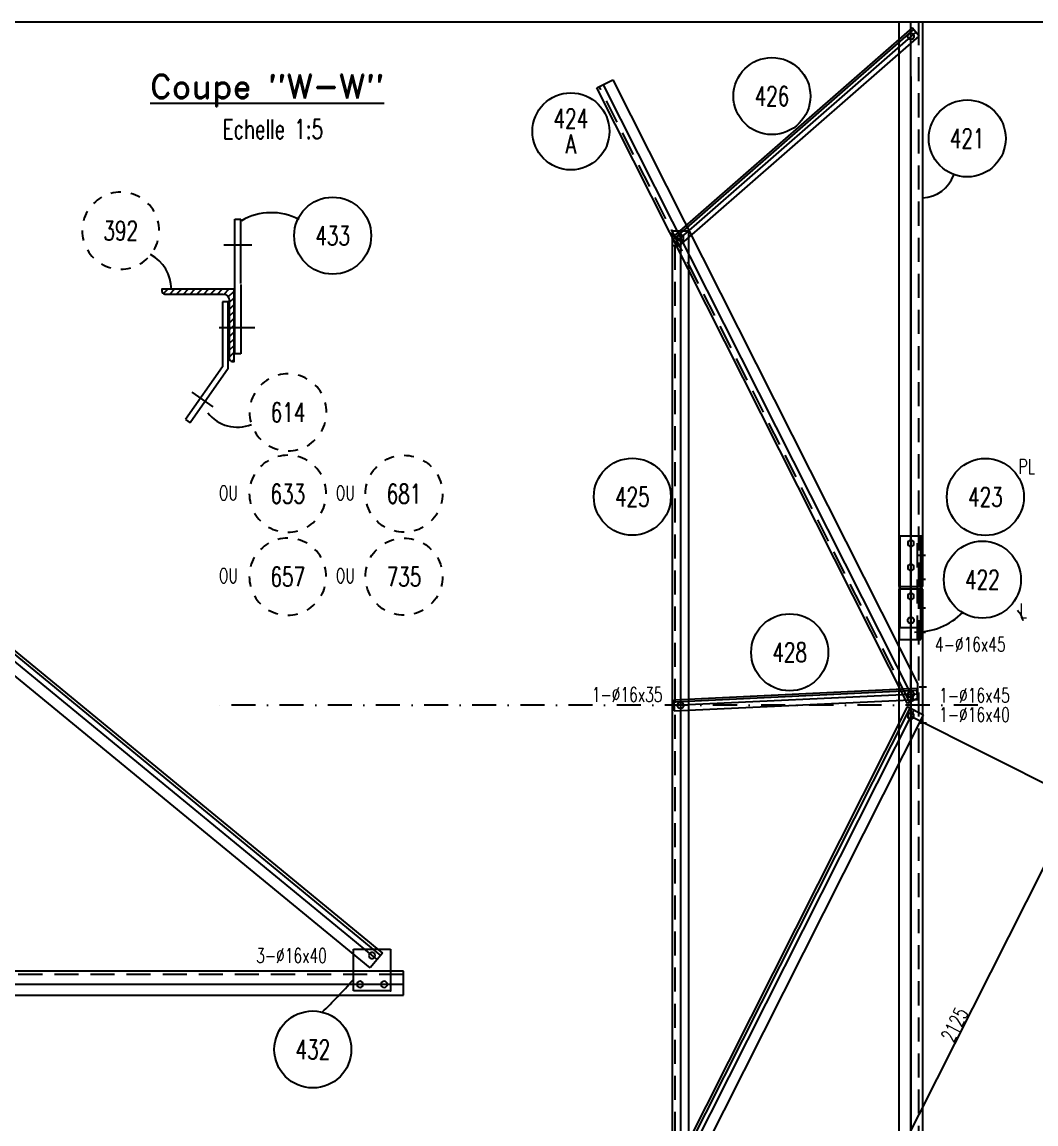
# Model space of a CAD drawing. Extents: x 533388 to 549608, y -47677 to -36197.
# Drawn here: x 541800 to 546013, y -40776 to -36197 of the extents above; entities that cross this region are included whole.
import ezdxf
from ezdxf.enums import TextEntityAlignment as Align

# ---------------------------------------------------------------- set-up
doc = ezdxf.new("R2010")
doc.units = 0
doc.header["$LTSCALE"] = 200
doc.header["$MEASUREMENT"] = 0
doc.linetypes.add('DASHDOT', pattern=[1, 0.5, -0.25, 0, -0.25])
doc.linetypes.add('DASHED', pattern=[0.75, 0.5, -0.25])
doc.layers.get('0').update_dxf_attribs({"linetype": 'CONTINUOUS'})
for name, color, linetype in [('ASSI', 6, 'CONTINUOUS'), ('BOLLINI_1', 7, 'CONTINUOUS'), ('BOLLINI_5', 7, 'CONTINUOUS'), ('FORI', 2, 'CONTINUOUS'), ('LINEA_ANG', 2, 'CONTINUOUS'), ('LINEE_PIASTRE', 2, 'CONTINUOUS'), ('LM', 7, 'CONTINUOUS'), ('LS', 7, 'CONTINUOUS'), ('MZ', 6, 'DASHDOT'), ('PIASTRE', 5, 'CONTINUOUS'), ('QT_MPR', 7, 'CONTINUOUS'), ('TRAT-Y', 7, 'DASHED')]:
    doc.layers.add(name, color=color, linetype=linetype)
doc.styles.add('QUOTE', font='ROMANS8.SHX', dxfattribs={"width": 0.7})
doc.styles.add('RD', font='ROMAND8.SHX', dxfattribs={"width": 0.7})
doc.styles.add('RQL', font='ROMANS8.SHX', dxfattribs={"width": 0.7})
doc.styles.add('RS', font='ROMANS8.shx', dxfattribs={"width": 0.7})
doc.styles.get("Standard").update_dxf_attribs({"font": 'ROMANS8.SHX', "width": 0.7})
doc.dimstyles.new('TRATTO', dxfattribs={"dimscale": 0, "dimtxt": 60, "dimasz": 40, "dimexe": 0, "dimexo": 0, "dimgap": 5, "dimtad": 1, "dimrnd": 0.5, "dimdsep": 46, "dimtxsty": 'RS', "dimblk1": 'OBLIQUE', "dimblk2": 'OBLIQUE', "dimsah": 1, "dimcen": 0.09, "dimclrd": 2, "dimclre": 2, "dimclrt": 7, "dimadec": 0, "dimazin": 0, "dimtfac": 1, "dimtix": 1, "dimtmove": 2, "dimatfit": 3, "dimfxl": 1, "dimtolj": 1, "dimtzin": 0, "dimarcsym": 0})

# ---------------------------------------------------------------- blocks, each defined once
blk = doc.blocks.new('ASSE98')
blk.add_line((0, 0), (1, 0))
at = {"color": 7, "style": 'QUOTE', "width": 0.5, "flags": 1}
for tag, p in [('TI', (1.38308, 6.82731)), ('DI_S', (1.38308, 6.42178)), ('D_S', (1.38308, 6.02092)), ('E_S', (1.38308, 5.68065)), ('NFORI', (1.36454, 5.29792)), ('ALAR', (1.36349, 4.93246)), ('FAM', (1.3775, 4.54645)), ('ALA', (1.38308, 4.19257)), ('DISP2', (1.38308, 3.84971)), ('DISP1', (1.38308, 3.50686)), ('PINZAF', (1.38308, 3.164)), ('PINZAI', (1.38308, 2.82114)), ('TRP', (1.38308, 2.47829)), ('NP', (1.38308, 2.13543)), ('SV', (1.38308, 1.79257)), ('PESO', (1.38308, 1.44971)), ('QUA', (1.38308, 1.10686)), ('LUN', (1.38308, 0.764)), ('PROF', (1.38308, 0.42114)), ('POS', (1.38308, 0.07829))]:
    blk.add_attdef(tag, p, '', height=0.2, dxfattribs=at)
at = {"color": 7, "flags": 1}
for tag, p in [('LAV1', (3.07431, 6.82847)), ('LAV2', (3.07431, 6.49513)), ('LAV3', (3.07431, 6.1618)), ('LAV4', (3.07431, 5.82847)), ('LAV5', (3.07431, 5.49513)), ('LAV6', (3.07431, 5.1618)), ('LAV7', (3.07431, 4.82847)), ('LAV8', (3.07431, 4.49513)), ('LAV9', (3.07431, 4.1618)), ('LAV10', (3.07431, 3.82847))]:
    blk.add_attdef(tag, p, '', height=0.2, dxfattribs=at)
blk = doc.blocks.new('16')
blk.add_circle((0, 0), 1)
blk = doc.blocks.new('MRKR_98')
blk.add_point((0, 0))
at = {"color": 7, "style": 'QUOTE', "width": 0.5, "flags": 1}
for tag, p in [('TI', (3.73, 6.83)), ('AUX2', (3.71, 4.93)), ('NFORI', (3.72, 5.3)), ('DI_S', (3.73, 6.42)), ('D_S', (3.73, 6.02)), ('E_S', (3.73, 5.68)), ('FAM', (3.73, 4.55)), ('AUX1', (3.73, 4.19)), ('COMMESSA', (3.73, 3.85)), ('MD', (3.73, 3.51)), ('MP', (3.73, 3.16)), ('LARGHEZZA', (3.73, 2.82)), ('SPESSORE', (3.73, 2.48)), ('NP', (3.73, 2.14)), ('SV', (3.73, 1.79)), ('PESO', (3.73, 1.45)), ('QUA', (3.73, 1.11)), ('LUN', (3.73, 0.76)), ('PROF', (3.73, 0.42)), ('POS', (3.73, 0.08))]:
    blk.add_attdef(tag, p, '', height=0.2, dxfattribs=at)
at = {"color": 7, "flags": 1}
for tag, p in [('LAV1', (5.26, 6.88)), ('LAV2', (5.26, 6.55)), ('LAV3', (5.26, 6.21)), ('LAV4', (5.26, 5.88)), ('LAV5', (5.26, 5.55)), ('LAV6', (5.26, 5.21)), ('LAV7', (5.26, 4.88)), ('LAV8', (5.26, 4.55)), ('LAV9', (5.26, 4.21)), ('LAV10', (5.26, 3.88))]:
    blk.add_attdef(tag, p, '', height=0.2, dxfattribs=at)
blk = doc.blocks.new('xxx')
blk.add_circle((0, 0), 8)
at = {"color": 3, "style": 'RQL', "width": 0.7}
blk.add_attdef('POS', text='', height=4, dxfattribs=at).set_placement((0, 0), align=Align.MIDDLE)
at = {"color": 3, "style": 'RQL', "width": 0.7, "flags": 1}
blk.add_attdef('POS1', (-0.39, -5.42), '', height=2, dxfattribs=at)
at = {"style": 'RQL', "width": 0.7, "flags": 1}
blk.add_attdef('TIPO', (-0.39, -8.66), '', height=2, dxfattribs=at)
blk = doc.blocks.new('bull')
at = {"style": 'RS', "width": 0.7, "flags": 1}
for tag, p in [('NN', (-12.25, 0)), ('DIAMETRO', (0, -4.86)), ('SERRAGGIO', (0, -9.71)), ('LUNGHEZZA', (0, -14.57)), ('NB', (0, -19.43)), ('TIPO', (0, -24.12)), ('EL', (-0.14, -29))]:
    blk.add_attdef(tag, p, '', height=3, dxfattribs=at)
at = {"style": 'RS', "width": 0.7}
blk.add_attdef('BULLONE', (0, 0), '', height=3, dxfattribs=at)
blk = doc.blocks.new('_OBLIQUE')
at = {"color": 0, "linetype": 'ByBlock'}
blk.add_line((-0.5, -0.5), (0.5, 0.5), dxfattribs=at)
blk = doc.blocks.new('*D74')
at = {"layer": 'QT_MPR', "color": 2, "lineweight": -2, "transparency": 16777216}
for p, q in [((545493, -39080.9), (546185, -39429.9)), ((546185, -39429.9), (545228, -41327.7)), ((544536, -40978.7), (545228, -41327.7))]:
    blk.add_line(p, q, dxfattribs=at)
at = {"layer": 'QT_MPR', "color": 2, "lineweight": -2, "transparency": 16777216, "xscale": 40, "yscale": 40, "zscale": 40}
for p, rotation in [((546185, -39429.9), 63.23854173052968), ((545228, -41327.7), 243.2385417305297)]:
    blk.add_blockref('_OBLIQUE', p, dxfattribs=dict(at, rotation=rotation))
at = {"layer": 'QT_MPR', "color": 7, "transparency": 16777216, "insert": (545675.3, -40363.1), "char_height": 60, "attachment_point": 5, "rotation": 63.2385, "style": 'RS'}
blk.add_mtext('\\A1;2125', dxfattribs=at)
blk = doc.blocks.new('zzz')
at = {"linetype": 'Continuous'}
for start, end in [(120, 135), (90, 105), (60, 75), (30, 45), (150, 165), (180, 195), (0, 15), (330, 345), (210, 225), (300, 315), (240, 255), (270, 285)]:
    blk.add_arc((0, 0), 8, start, end, dxfattribs=at)
at = {"color": 3, "style": 'RQL', "width": 0.7}
blk.add_attdef('POS1', text='', height=4, dxfattribs=at).set_placement((0, 0), align=Align.MIDDLE)
at = {"style": 'RQL', "width": 0.7, "flags": 1}
blk.add_attdef('TIPO', (0, -8), '', height=3, dxfattribs=at)
blk = doc.blocks.new('YYY')
blk.add_circle((0, 0), 8)
at = {"color": 3, "style": 'RQL', "width": 0.7}
for tag, p in [('POS3', (0, 0.65)), ('POS2', (0, -4.63))]:
    blk.add_attdef(tag, text='', height=4, dxfattribs=at).set_placement(p, align=Align.CENTER)
at = {"style": 'RQL', "width": 0.7, "flags": 1}
blk.add_attdef('TIPO', text='', height=3, dxfattribs=at).set_placement((0, 0), align=Align.MIDDLE_CENTER)

msp = doc.modelspace()

# ---------------------------------------------------------------- hatches: boundary and pattern name
at = {"layer": 'LS'}
h = msp.add_hatch(dxfattribs=at)
h.set_pattern_fill('_U', color=6, scale=20, angle=225, style=0, pattern_type=0)
h.set_pattern_definition([(225, (1642436.188, -262196.533), (14.14213562, -14.14213562), [])])
edge = h.paths.add_edge_path()
edge.add_line((542680.802, -37307.179), (542380.802, -37307.179))
edge.add_line((542380.802, -37307.179), (542380.802, -37314.179))
edge.add_arc((542393.802, -37314.179), 13, 180, 270)
edge.add_line((542393.802, -37327.179), (542634.802, -37327.179))
edge.add_arc((542634.802, -37353.179), 26, 360, 450, ccw=False)
edge.add_line((542660.802, -37353.179), (542660.802, -37594.179))
edge.add_arc((542673.802, -37594.179), 13, 180, 270)
edge.add_line((542673.802, -37607.179), (542680.802, -37607.179))
edge.add_line((542680.802, -37607.179), (542680.802, -37307.179))

# ---------------------------------------------------------------- linework, layer by layer
at = {"layer": 'LINEA_ANG'}
for p, q in [((545542.994, -36197.055), (545442.994, -36197.055)), ((545442.994, -36197.055), (545442.994, -38543.055)), ((545542.994, -38543.055), (545542.994, -36197.055)), ((545498.175, -36220.99), (544500.092, -37093.977)), ((544529.718, -37127.848), (545527.801, -36254.861)), ((545527.801, -36254.861), (545498.175, -36220.99)), ((544188.532, -36470.853), (544255.499, -36437.082)), ((544255.499, -36437.082), (545520.327, -38945.207)), ((545478.576, -39028.98), (544188.532, -36470.853)), ((544570.957, -37066.163), (544500.957, -37066.163)), ((544500.957, -37066.163), (544500.957, -41006.163)), ((544570.957, -41006.163), (544570.957, -37066.163)), ((544500.092, -37093.977), (544529.718, -37127.848)), ((544511.957, -37126.163), (544500.957, -37126.163)), ((539830.769, -37215.601), (543297.486, -40065.866)), ((543246.68, -40127.661), (539779.962, -37277.396)), ((545533.994, -38333.059), (545443.994, -38333.059)), ((545443.994, -38333.059), (545443.994, -38763.059)), ((545533.994, -38763.059), (545533.994, -38333.059)), ((545442.994, -38543.055), (545542.994, -38543.055)), ((545542.994, -38553.063), (545442.994, -38553.063)), ((545442.994, -38553.063), (545442.994, -44699.063)), ((545542.994, -44783.063), (545542.994, -38553.063)), ((545443.994, -38763.059), (545533.994, -38763.059)), ((545518.884, -38966.702), (544508.001, -39014.234)), ((545520.998, -39011.652), (545518.884, -38966.702)), ((545520.327, -38945.207), (545520.542, -39007.817)), ((544510.114, -39059.184), (545520.998, -39011.652)), ((545520.542, -39007.817), (545478.576, -39028.98)), ((545478.512, -39043.037), (542590.435, -44770.026)), ((544508.001, -39014.234), (544510.114, -39059.184)), ((545545.479, -39076.808), (545478.512, -39043.037)), ((542657.402, -44803.797), (545545.479, -39076.808)), ((543297.486, -40065.866), (543246.68, -40127.661)), ((543384.464, -40140.871), (536154.464, -40140.871)), ((543384.464, -40240.871), (543384.464, -40140.871)), ((536154.464, -40240.871), (543384.464, -40240.871))]:
    msp.add_line(p, q, dxfattribs=at)
at = {"layer": 'LINEA_ANG', "color": 2}
for p, q in [((545503.771, -36227.388), (544505.688, -37100.375)), ((539822.83, -37225.256), (543289.548, -40075.521)), ((545519.283, -38975.193), (544508.4, -39022.724)), ((545488.78, -39048.215), (542600.703, -44775.205))]:
    msp.add_line(p, q, dxfattribs=at)
at = {"layer": 'LINEE_PIASTRE'}
for p, q in [((545537.994, -38333.059), (545447.994, -38333.059)), ((545447.994, -38333.059), (545447.994, -38713.059)), ((545537.994, -38713.059), (545537.994, -38333.059)), ((545447.994, -38713.059), (545537.994, -38713.059)), ((543177.542, -40222.871), (543177.542, -40048.871)), ((543177.542, -40048.871), (543331.542, -40048.871)), ((543331.542, -40048.871), (543331.542, -40222.871)), ((543331.542, -40222.871), (543177.542, -40222.871))]:
    msp.add_line(p, q, dxfattribs=at)
at = {"layer": 'LS', "color": 6}
for p, q in [((545492.994, -44783.063), (545492.994, -36196.805)), ((545492.994, -36423.055), (545492.994, -44699.063)), ((542754.469, -37123.528), (542638.611, -37123.528)), ((542767.659, -37467.179), (542619.443, -37467.179)), ((542504.907, -37734.782), (542592.548, -37796.131)), ((545553.495, -38413.059), (545521.495, -38413.059)), ((545553.495, -38513.059), (545521.495, -38513.059)), ((545553.495, -38633.059), (545521.495, -38633.059)), ((545553.495, -38733.059), (545521.495, -38733.059)), ((545558.494, -38960.945), (545527.494, -38960.945)), ((545558.494, -39035.945), (545527.494, -39035.945)), ((545558.494, -39110.945), (545527.494, -39110.945)), ((543384.464, -40195.871), (536154.464, -40195.871))]:
    msp.add_line(p, q, dxfattribs=at)
at = {"layer": 'LS', "color": 2}
for p, q in [((542684.802, -37285.353), (542684.802, -37015.528)), ((542684.802, -37015.528), (542708.802, -37015.528)), ((542708.802, -37283.528), (542708.802, -37015.528)), ((542684.802, -37575.179), (542684.802, -37285.353)), ((542708.802, -37287.179), (542708.802, -37575.179)), ((542632.802, -37359.179), (542632.802, -37629.004)), ((542656.802, -37359.179), (542632.802, -37359.179)), ((542656.802, -37636.569), (542656.802, -37359.179)), ((542708.802, -37575.179), (542684.802, -37575.179)), ((542632.802, -37629.004), (542479.114, -37848.558)), ((542656.802, -37636.569), (542498.775, -37862.321)), ((542479.114, -37848.558), (542498.775, -37862.321))]:
    msp.add_line(p, q, dxfattribs=at)
at = {"layer": 'LS', "color": 8}
msp.add_lwpolyline([(533387.578, -36196.805), (533387.578, -47676.805), (546107.578, -47676.805), (546107.578, -46076.805), (549607.578, -46076.805), (549607.578, -36196.805), (533387.578, -36196.805)], close=True, dxfattribs=at)
at = {"layer": 'LS', "color": 2}
msp.add_lwpolyline([(542680.802, -37307.179), (542380.802, -37307.179), (542380.802, -37314.179, 0.41421356), (542393.802, -37327.179), (542634.802, -37327.179, -0.41421356), (542660.802, -37353.179), (542660.802, -37594.179, 0.41421356), (542673.802, -37607.179), (542680.802, -37607.179)], format="xyb", close=True, dxfattribs=at)
at = {"layer": 'LS', "color": 6}
for centre, radius, start, end in [((545535.385, -36783.361), 144.232, 273.017275, 340.189619), ((542836.286, -37236.142), 247.131, 62.293822, 120.065157), ((542253.292, -37309.744), 167.53, 0.877373, 61.114873), ((542694.081, -37726.001), 154.299, 217.60086, 292.419131), ((545885.301, -38697.587), 74.939, 9.12939, 47.162305), ((545514.187, -38458.922), 272.726, 268.74451, 315.44862), ((540178.312, -37451.26), 4051.707, 315.087829, 317.688565)]:
    msp.add_arc(centre, radius, start, end, dxfattribs=at)
at = {"layer": 'MZ'}
msp.add_line((545771.515, -39035.945), (542578.555, -39035.945), dxfattribs=at)
at = {"layer": 'TRAT-Y'}
for p, q in [((545526.994, -38543.055), (545526.994, -36197.055)), ((545488.844, -39023.802), (544198.801, -36465.675)), ((544511.957, -37126.163), (544511.957, -41006.163)), ((545520.994, -38763.059), (545520.994, -38333.059)), ((545526.994, -44783.063), (545526.994, -38553.063)), ((543384.464, -40154.871), (536154.464, -40154.871))]:
    msp.add_line(p, q, dxfattribs=at)

# ---------------------------------------------------------------- block references
at = {"layer": 'ASSI'}
for p, xscale, rotation in [((545542.994, -38543.055), 2346, 90), ((544215.319, -36457.345), 2865, 296.7614582694716), ((543275.258, -40092.901), 4488, 140.5736471224135), ((545542.994, -44783.063), 6230, 90)]:
    msp.add_blockref('ASSE98', p, dxfattribs=dict(at, xscale=xscale, rotation=rotation))
for p, xscale, zscale, rotation in [((545513.317, -36238.302), 1326, 1326, 221.1750199467412), ((544535.957, -37066.163), 3940, 3940, 270), ((545492.994, -38763.059), 429.9999999999998, 429.9999999999998, 90), ((545519.964, -38989.677), 1011.999999999999, 1011.999999999999, 182.6920728781385), ((545505.299, -39056.545), 6414.000000000001, 6414.000000000001, 243.2385417305297), ((543384.464, -40140.871), 7229.999999999998, 7229.999999999998, 180)]:
    msp.add_blockref('ASSE98', p, dxfattribs=dict(at, xscale=xscale, zscale=zscale, rotation=rotation))
at = {"layer": 'BOLLINI_1'}
for p, xscale, yscale, zscale, values in [((544915.953, -36504.554), 20, 20, 20, {'POS': '426'}), ((545727.278, -36680.485), 19.99950000006855, 19.99950000006855, 19.99950000006855, {'POS': '421'}), ((543090.821, -37084.553), 19.99800000000225, 19.99800000000225, 19.99800000000225, {'POS': '433'}), ((544335.803, -38169.412), 20, 20, 20, {'POS': '425'}), ((545802.825, -38170.384), 20, 20, 20, {'POS': '423'}), ((545790.41, -38513.937), 20, 20, 20, {'POS': '422'}), ((544989.768, -38816.044), 20, 20, 20, {'POS': '428'}), ((543008.322, -40466.365), 19.99800000000225, 19.99800000000225, 19.99800000000225, {'POS': '432'})]:
    msp.add_blockref('xxx', p, dxfattribs=dict(at, xscale=xscale, yscale=yscale, zscale=zscale)).add_auto_attribs(values)
at = {"layer": 'BOLLINI_5', "xscale": 20, "yscale": 20, "zscale": 20}
msp.add_blockref('YYY', (544080.47, -36651.121), dxfattribs=at).add_auto_attribs({'POS3': '424', 'POS2': 'A'})
at = {"layer": 'FORI', "yscale": 13, "zscale": 13}
for p, xscale, rotation in [((545492.994, -36256.078), 13, 90.00000000000053), ((544535.957, -37093.163), -13, 90.0000000000005), ((545492.994, -38363.059), -13, 90), ((545492.994, -38463.059), -13, 90), ((545492.994, -38583.059), -13, 90), ((545492.994, -38683.059), 13, 90), ((545492.994, -38990.945), 13, 90), ((544535.957, -39035.945), 13, 90), ((545492.994, -39080.945), -13, 90), ((543254.543, -40075.87), -13, 0.5545119149999422), ((543204.506, -40195.871), -13, 180.000000000106), ((543304.542, -40195.871), -13, 180.0000000001239)]:
    msp.add_blockref('16', p, dxfattribs=dict(at, xscale=xscale, rotation=rotation))
at = {"layer": 'LS', "color": 6, "xscale": 19.99999994994134, "yscale": 19.99999994994134, "zscale": 19.99999994994134}
for p, values in [((542210.148, -37063.73), {'POS1': '392'}), ((542905.371, -37818.845), {'POS1': '614'}), ((542904.203, -38157.114), {'POS1': '633'}), ((542904.203, -38501.57), {'POS1': '657'})]:
    msp.add_blockref('zzz', p, dxfattribs=at).add_auto_attribs(values)
at = {"layer": 'LS', "color": 6}
ref = msp.add_blockref('zzz', (543387.166, -38157.114), dxfattribs=dict(at, xscale=-19.99999994994134, yscale=19.99999994994134, zscale=19.99999994994134))
ref.add_attrib('POS1', '681', dxfattribs={"layer": '0', "color": 3, "height": 80, "style": 'RQL', "width": 0.7}).set_placement((543387.166, -38157.114), align=Align.MIDDLE)
ref = msp.add_blockref('zzz', (543387.166, -38501.57), dxfattribs=dict(at, xscale=-19.99999994994134, yscale=19.99999994994134, zscale=19.99999994994134))
ref.add_attrib('POS1', '735', dxfattribs={"layer": '0', "color": 3, "height": 80, "style": 'RQL', "width": 0.7}).set_placement((543387.166, -38501.57), align=Align.MIDDLE)
at = {"layer": 'LS', "color": 7, "xscale": 20, "yscale": 20, "zscale": 20}
for p, values in [((545593.538, -38812.738), {'BULLONE': '4-%%c16x45                '}), ((544167.564, -39021.395), {'BULLONE': '1-%%c16x35                '}), ((545610.82, -39024.747), {'BULLONE': '1-%%c16x45                '}), ((545610.82, -39104.747), {'BULLONE': '1-%%c16x40                '}), ((542773.027, -40106.015), {'BULLONE': '3-%%c16x40                '})]:
    msp.add_blockref('bull', p, dxfattribs=at).add_auto_attribs(values)
at = {"layer": 'PIASTRE', "xscale": 20, "yscale": 20, "zscale": 20, "rotation": 90}
msp.add_blockref('MRKR_98', (545537.994, -38713.059), dxfattribs=at)
at = {"layer": 'PIASTRE', "xscale": 20, "yscale": 20, "zscale": 20}
msp.add_blockref('MRKR_98', (543331.542, -40222.871), dxfattribs=at)

# ---------------------------------------------------------------- texts
at = {"layer": 'LM', "linetype": 'ByBlock', "style": 'RS', "width": 0.7}
for s, p in [('PL', (545940.661, -38073.71)), ('OU', (542617.962, -38183.469)), ('OU', (543103.86, -38183.469)), ('OU', (542617.962, -38527.925)), ('OU', (543103.86, -38527.925)), ('L', (545944.651, -38673.117))]:
    msp.add_text(s, height=60, dxfattribs=at).set_placement(p)
at = {"layer": 'LS', "color": 3, "style": 'RD'}
msp.add_text('%%UCoupe "W-W"', height=100, dxfattribs=at).set_placement((542818.734, -36480.983, -3346.012), align=Align.MIDDLE)
at = {"layer": 'LS', "color": 7, "style": 'RS', "width": 0.7}
msp.add_text('Echelle 1:5', height=80, dxfattribs=at).set_placement((542633.562, -36681.5))

# ---------------------------------------------------------------- dimensions: what is measured, and where the dimension line sits
at = {"layer": 'QT_MPR'}
dim = msp.add_linear_dim(base=(545227.997, -41327.717), p1=(545492.994, -39080.945), p2=(544535.957, -40978.726), angle=63.238542, text='2125', dimstyle='TRATTO', override={"dimscale": 1}, dxfattribs=at)
dim.commit()
dim.dimension.update_dxf_attribs({"geometry": '*D74', "text_midpoint": (545675.264, -40363.066), "dimtype": 160})

doc.saveas('drawing.dxf')
